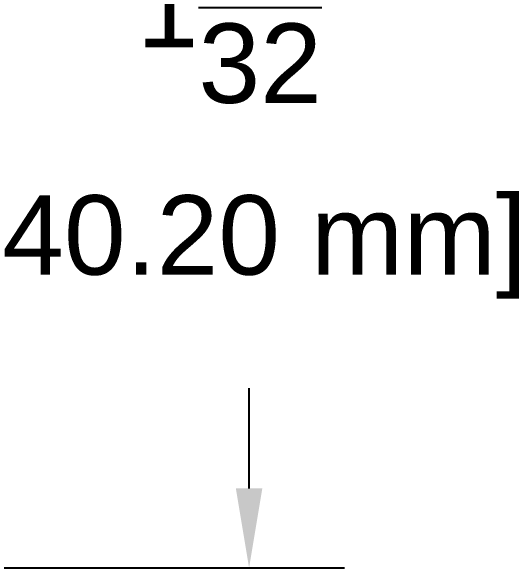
# Model space of a CAD drawing. Header units: inches. Extents: x 1 to 23.4, y -2.8 to 12.5.
# Drawn here: x 22.421 to 23.379, y 0.47 to 1.521 of the extents above; entities that cross this region are included whole.
import ezdxf

# ---------------------------------------------------------------- set-up
doc = ezdxf.new("R2010")
doc.units = ezdxf.units.IN
doc.header["$MEASUREMENT"] = 0
doc.layers.get('Defpoints').update_dxf_attribs({"color": 1})
doc.styles.get("Standard").update_dxf_attribs({"font": 'Arial.ttf'})
doc.dimstyles.new('.1 DIM', dxfattribs={"dimscale": 0, "dimtxt": 0.15, "dimasz": 0.15, "dimexe": 0.18, "dimexo": 0.0625, "dimgap": 0.09, "dimtad": 0, "dimtih": 1, "dimtoh": 1, "dimdec": 5, "dimzin": 0, "dimdsep": 46, "dimlunit": 4, "dimtxsty": 'Standard', "dimcen": 0.09, "dimadec": 0, "dimazin": 0, "dimtfac": 1, "dimtdec": 5, "dimtofl": 0, "dimtmove": 0, "dimatfit": 3, "dimfxl": 1, "dimtolj": 1, "dimtzin": 0, "dimarcsym": 0})

# ---------------------------------------------------------------- blocks, each defined once
blk = doc.blocks.new('*D5')
at = {"layer": 'Defpoints', "color": 0, "lineweight": -2, "transparency": 16777216}
for p, q in [((21.4729, 2.0529), (23.0497, 2.0529)), ((22.8697, 1.9029), (22.8697, 1.7135)), ((22.8697, 0.6202), (22.8697, 0.8097)), ((21.4729, 0.4702), (23.0497, 0.4702))]:
    blk.add_line(p, q, dxfattribs=at)
at = {"layer": 'Defpoints', "color": 0, "transparency": 16777216}
for p in [(21.4104, 2.0529), (21.4104, 0.4702), (22.8697, 0.4702)]:
    blk.add_point(p, dxfattribs=at)
for points in [[(22.8447, 1.9029), (22.8947, 1.9029), (22.8697, 2.0529)], [(22.8447, 0.6202), (22.8947, 0.6202), (22.8697, 0.4702)]]:
    blk.add_solid(points, dxfattribs=at)
at = {"layer": 'Defpoints', "color": 0, "transparency": 16777216, "char_height": 0.15, "attachment_point": 5}
for s, insert in [('\\A1;1{\\H1x;\\S19/32;}"', (22.8697, 1.528)), ('\\A1;[40.20 mm]', (22.8697, 1.0761))]:
    blk.add_mtext(s, dxfattribs=dict(at, insert=insert))

msp = doc.modelspace()

# ---------------------------------------------------------------- dimensions: what is measured, and where the dimension line sits
at = {"layer": 'Defpoints'}
dim = msp.add_aligned_dim(p1=(21.410409, 2.052927), p2=(21.410409, 0.470249), distance=1.459287, dimstyle='.1 DIM', override={"dimscale": 1, "dimpost": '\\X'}, dxfattribs=at)
dim.commit()
dim.dimension.update_dxf_attribs({"geometry": '*D5', "text_midpoint": (22.869697, 1.261588)})

doc.saveas('drawing.dxf')
